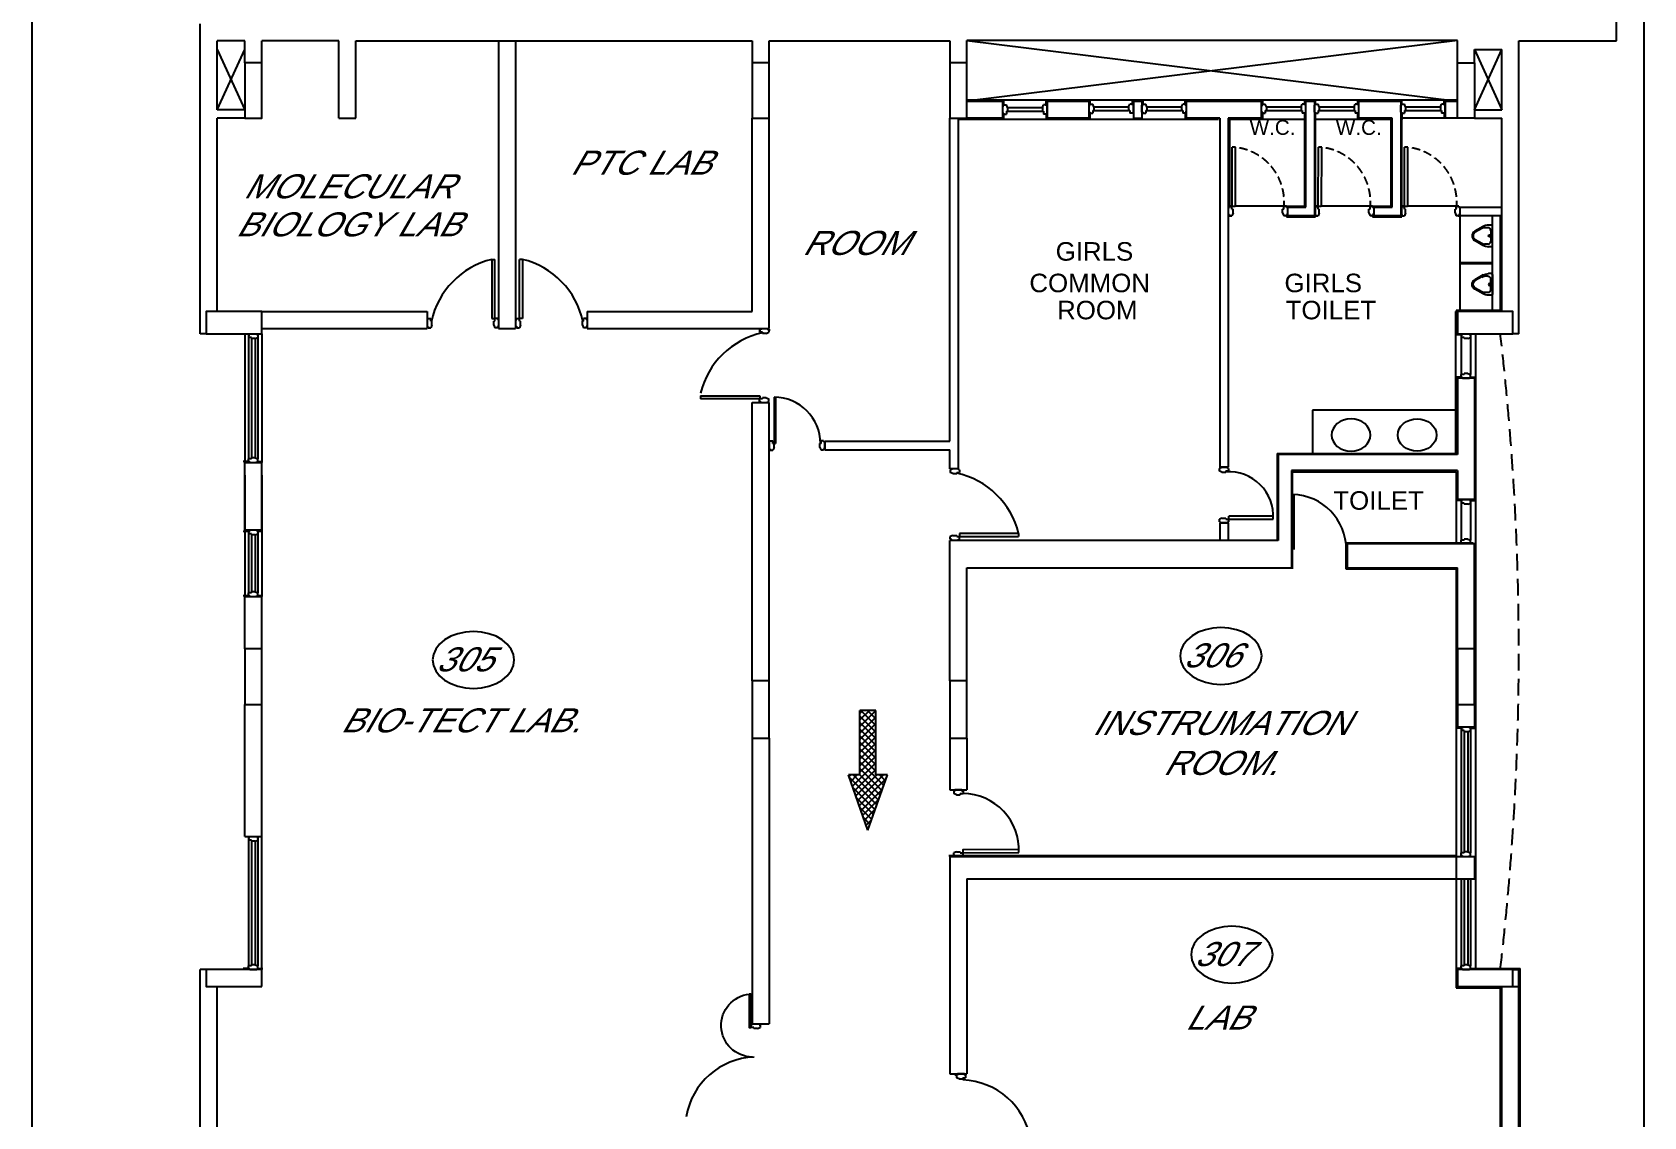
# Model space of a CAD drawing. Extents: x 681461 to 804584, y -183990 to -115925.
# Drawn here: x 757533 to 779300, y -161462 to -146815 of the extents above; entities that cross this region are included whole.
import ezdxf
from ezdxf.enums import TextEntityAlignment as Align

# ---------------------------------------------------------------- set-up
doc = ezdxf.new("R2010")
doc.units = 0
doc.header["$LTSCALE"] = 900
doc.linetypes.add('HIDDEN', pattern=[0.375, 0.25, -0.125])
doc.linetypes.add('HIDDEN2', pattern=[0.1875, 0.125, -0.0625])
for name, color, linetype in [('1', 7, 'CONTINUOUS'), ('CL', 8, 'CONTINUOUS'), ('COL', 6, 'CONTINUOUS'), ('D_R_FREAM', 16, 'CONTINUOUS'), ('DOOR', 163, 'CONTINUOUS'), ('ELE', 50, 'CONTINUOUS'), ('FUR', 2, 'CONTINUOUS'), ('PLASTER_LINE', 8, 'CONTINUOUS'), ('TEXT', 2, 'CONTINUOUS'), ('WALL', 1, 'CONTINUOUS'), ('WIN', 4, 'CONTINUOUS')]:
    doc.layers.add(name, color=color, linetype=linetype)
doc.styles.add('ROMANS', font='arial.ttf')

# ---------------------------------------------------------------- blocks, each defined once
blk = doc.blocks.new('REDFRAME')
at = {"layer": '1', "linetype": 'BYBLOCK'}
for p, q in [((-95, 0), (-95, -15)), ((-95, 0), (0, 0)), ((0, 0), (0, -15)), ((-110, -15), (-110, -50)), ((-110, -15), (-95, -15)), ((-110, -15), (-110, -50)), ((-72, -50), (-110, -50)), ((-72, -50), (-72, -65)), ((-22, -65), (-72, -65)), ((-22, -65), (15, -50)), ((0, -15), (15, -15)), ((15, -15), (15, -50))]:
    blk.add_line(p, q, dxfattribs=at)
blk = doc.blocks.new('A$C271A56B4')
at = {"layer": '1'}
for p, q in [((166, 304), (41, 233)), ((146, 274), (49, 219)), ((240, 284), (186, 284)), ((292, 325), (246, 325)), ((280, 244), (280, 81)), ((305, 12), (305, 313)), ((166, 21), (41, 92)), ((146, 51), (49, 106)), ((240, 41), (186, 41)), ((292, 0), (246, 0)), ((305, 163), (248, 163))]:
    blk.add_line(p, q, dxfattribs=at)
blk.add_circle((264, 163), 16.2, dxfattribs=at)
for centre, radius, start, end in [((186, 203), 81.2, 90, 119.5519), ((246, 163), 162, 90, 119.5519), ((240, 244), 40.6, 0, 90), ((292, 313), 12.2, 360, 90), ((81, 163), 81.2, 119.5519, 240.4481), ((81, 163), 65, 119.5519, 240.4481), ((186, 122), 81.2, 240.4481, 270), ((246, 163), 162, 240.4481, 270), ((240, 81), 40.6, 270, 0), ((292, 12), 12.2, 270, 360)]:
    blk.add_arc(centre, radius, start, end, dxfattribs=at)
blk = doc.blocks.new('*X98')
at = {"layer": 'DOOR', "color": 3, "linetype": 'CONTINUOUS'}
for p, q in [((768713, -156015), (768753, -155974)), ((768713, -156103), (768841, -155974)), ((768713, -156191), (768929, -155975)), ((768929, -156267), (768713, -156051)), ((768713, -156280), (768929, -156064)), ((768929, -156179), (768725, -155974)), ((768929, -156090), (768813, -155974)), ((768929, -156002), (768901, -155974)), ((768929, -156355), (768713, -156139)), ((768713, -156368), (768929, -156152)), ((768929, -156444), (768713, -156228)), ((768713, -156457), (768929, -156241)), ((768929, -156532), (768713, -156316)), ((768713, -156545), (768929, -156329)), ((768929, -156620), (768713, -156404)), ((768713, -156633), (768929, -156417)), ((768929, -156709), (768713, -156493)), ((768612, -156999), (768929, -156682)), ((768713, -156722), (768929, -156506)), ((768929, -156797), (768713, -156581)), ((768713, -156810), (768929, -156594)), ((769033, -156990), (768713, -156670)), ((768566, -156869), (768589, -156845)), ((768940, -157251), (768570, -156881)), ((768589, -156934), (768677, -156845)), ((768964, -157186), (768623, -156845)), ((768635, -157065), (768929, -156771)), ((768658, -157130), (768942, -156845)), ((768681, -157195), (769031, -156845)), ((768704, -157261), (769064, -156900)), ((768987, -157120), (768712, -156845)), ((769010, -157055), (768713, -156758)), ((769056, -156924), (768977, -156845)), ((769079, -156859), (769065, -156845)), ((768917, -157316), (768618, -157017)), ((768894, -157382), (768666, -157154)), ((768727, -157326), (769016, -157037)), ((768871, -157447), (768715, -157290)), ((768750, -157391), (768968, -157174)), ((768773, -157457), (768920, -157310)), ((768848, -157512), (768763, -157427)), ((768796, -157522), (768871, -157447)), ((768825, -157578), (768811, -157564)), ((768819, -157587), (768823, -157584))]:
    blk.add_line(p, q, dxfattribs=at)

msp = doc.modelspace()

# ---------------------------------------------------------------- linework, layer by layer
at = {"layer": 'CL'}
for p, q in [((776617.137, -147977.724), (776017.137, -147977.724)), ((776032.137, -147910.224), (776032.137, -147992.724))]:
    msp.add_line(p, q, dxfattribs=at)
at = {"layer": 'COL', "color": 6}
msp.add_lwpolyline([(776782.137, -147227.724), (777012.137, -147227.724), (777012.137, -147977.724), (776782.137, -147977.724)], close=True, dxfattribs=at)
at = {"layer": 'D_R_FREAM', "color": 16, "linetype": 'BYBLOCK'}
for p, q in [((776834.637, -150902.725), (776834.637, -150937.725)), ((776834.637, -150902.725), (776834.637, -150937.725)), ((776834.637, -150902.725), (776834.637, -150937.725)), ((776834.637, -150902.725), (776834.637, -150937.725)), ((776834.637, -150902.725), (776849.637, -150902.725)), ((776834.637, -150902.725), (776849.637, -150902.725)), ((776872.637, -150937.725), (776834.637, -150937.725)), ((776872.637, -150937.725), (776834.637, -150937.725)), ((776849.637, -150887.725), (776944.637, -150887.725)), ((776849.637, -150887.725), (776944.637, -150887.725)), ((776849.637, -150887.725), (776849.637, -150902.725)), ((776849.637, -150887.725), (776849.637, -150902.725)), ((776872.637, -150937.725), (776872.637, -150952.725)), ((776872.637, -150937.725), (776872.637, -150952.725)), ((776922.637, -150952.725), (776872.637, -150952.725)), ((776922.637, -150952.725), (776872.637, -150952.725)), ((776922.637, -150952.725), (776959.637, -150937.725)), ((776922.637, -150952.725), (776959.637, -150937.725)), ((776944.637, -150887.725), (776944.637, -150902.725)), ((776944.637, -150887.725), (776944.637, -150902.725)), ((776944.637, -150902.725), (776959.637, -150902.725)), ((776944.637, -150902.725), (776959.637, -150902.725)), ((776959.637, -150902.725), (776959.637, -150937.725)), ((776959.637, -150902.725), (776959.637, -150937.725)), ((776872.637, -151437.725), (776834.637, -151437.725)), ((776834.637, -151472.725), (776834.637, -151437.725)), ((776834.637, -151472.725), (776834.637, -151437.725)), ((776834.637, -151472.725), (776849.637, -151472.725)), ((776849.637, -151487.725), (776849.637, -151472.725)), ((776849.637, -151487.725), (776944.637, -151487.725)), ((776922.637, -151422.725), (776872.637, -151422.725)), ((776872.637, -151437.725), (776872.637, -151422.725)), ((776922.637, -151422.725), (776959.637, -151437.725)), ((776944.637, -151472.725), (776959.637, -151472.725)), ((776944.637, -151487.725), (776944.637, -151472.725)), ((776959.637, -151472.725), (776959.637, -151437.725)), ((776834.637, -153140.724), (776834.637, -153175.724)), ((776834.637, -153140.724), (776834.637, -153175.724)), ((776834.637, -153140.724), (776849.637, -153140.724)), ((776872.637, -153175.724), (776834.637, -153175.724)), ((776849.637, -153125.724), (776849.637, -153140.724)), ((776849.637, -153125.724), (776944.637, -153125.724)), ((776872.637, -153175.724), (776872.637, -153190.724)), ((776922.637, -153190.724), (776872.637, -153190.724)), ((776922.637, -153190.724), (776959.637, -153175.724)), ((776944.637, -153125.724), (776944.637, -153140.724)), ((776944.637, -153140.724), (776959.637, -153140.724)), ((776959.637, -153140.724), (776959.637, -153175.724)), ((776922.637, -153660.724), (776872.637, -153660.724)), ((776872.637, -153675.724), (776872.637, -153660.724)), ((776922.637, -153660.724), (776959.637, -153675.724)), ((776834.637, -153710.724), (776834.637, -153675.724)), ((776834.637, -153710.724), (776834.637, -153675.724)), ((776872.637, -153675.724), (776834.637, -153675.724)), ((776834.637, -153710.724), (776849.637, -153710.724)), ((776849.637, -153725.724), (776849.637, -153710.724)), ((776944.637, -153710.724), (776959.637, -153710.724)), ((776944.637, -153725.724), (776944.637, -153710.724)), ((776959.637, -153710.724), (776959.637, -153675.724))]:
    msp.add_line(p, q, dxfattribs=at)
at = {"layer": 'DOOR', "color": 7}
for p, q in [((759802.138, -150887.725), (759802.138, -146702.724)), ((760032.138, -147862.724), (760032.138, -146932.724)), ((760402.137, -146932.724), (760032.138, -146932.724)), ((760402.137, -147227.724), (760402.137, -146932.724)), ((760632.137, -147227.724), (760632.137, -146932.724)), ((761672.138, -146932.724), (760632.137, -146932.724)), ((761672.138, -147977.724), (761672.138, -146932.724)), ((761902.138, -146932.724), (767257.137, -146932.724)), ((761902.138, -147977.724), (761902.138, -146932.724)), ((763832.137, -146932.724), (763832.137, -150817.725)), ((764062.137, -146932.724), (764062.137, -150817.725)), ((767257.137, -146932.724), (767257.137, -147227.724)), ((767487.137, -147227.724), (767487.137, -146932.724)), ((767487.137, -146932.724), (769927.137, -146932.724)), ((769927.137, -146932.724), (769927.137, -147227.724)), ((776782.137, -146927.724), (770157.137, -146927.724)), ((770157.137, -147227.724), (770157.137, -146927.724)), ((776782.137, -147227.724), (776782.137, -146927.724)), ((777012.137, -147047.725), (777381.755, -147047.725)), ((777012.137, -147227.724), (777012.137, -147047.725)), ((777381.755, -147862.724), (777381.755, -147047.725)), ((777611.755, -150887.725), (777611.755, -146932.724)), ((770642.137, -147747.724), (770157.137, -147747.724)), ((770157.137, -147747.724), (770642.137, -147747.724)), ((770642.137, -147977.724), (770642.137, -147747.724)), ((771242.137, -147747.724), (771242.137, -147977.724)), ((771242.137, -147747.724), (771807.137, -147747.724)), ((771807.137, -147977.724), (771807.137, -147747.724)), ((772407.137, -147747.724), (772522.137, -147747.724)), ((772407.137, -147747.724), (772407.137, -147977.724)), ((772522.137, -147747.724), (772522.137, -147977.724)), ((773122.137, -147977.724), (773122.137, -147747.724)), ((773122.137, -147747.724), (774137.137, -147747.724)), ((774137.137, -147977.724), (774137.137, -147747.724)), ((774737.137, -149177.54), (774737.137, -147747.724)), ((774852.137, -147747.724), (774852.137, -149292.54)), ((775452.137, -147977.724), (775452.137, -147747.724)), ((775452.137, -147747.724), (776017.137, -147747.724)), ((776017.137, -147747.724), (776017.137, -149292.54)), ((776617.137, -147747.724), (776617.137, -147977.724)), ((760402.137, -147862.724), (760032.138, -147862.724)), ((760032.138, -150587.725), (760032.138, -147977.724)), ((760402.137, -147977.724), (760032.138, -147977.724)), ((761672.138, -147977.724), (761902.138, -147977.724)), ((767257.137, -150587.725), (767257.137, -147977.724)), ((767487.137, -150817.725), (767487.137, -147977.724)), ((769927.137, -152338.724), (769927.137, -147977.724)), ((770042.137, -152711.725), (770042.137, -147977.724)), ((770642.137, -147977.724), (770157.137, -147977.724)), ((771807.137, -147977.724), (771242.137, -147977.724)), ((772407.137, -147977.724), (772522.137, -147977.724)), ((773572.137, -147977.724), (773122.137, -147977.724)), ((773572.137, -147977.724), (773572.137, -152690.725)), ((773687.137, -147977.724), (773687.137, -152453.724)), ((774137.137, -147977.724), (773687.137, -147977.724)), ((775902.137, -147977.724), (775452.137, -147977.724)), ((775902.137, -149177.54), (775902.137, -147977.724)), ((776782.137, -147977.724), (776617.137, -147977.724)), ((777012.137, -147862.724), (777381.755, -147862.724)), ((777012.137, -147977.724), (777381.755, -147977.724)), ((777012.137, -147977.724), (777381.755, -147977.724)), ((777381.755, -150587.725), (777381.755, -147977.724)), ((774487.137, -149177.54), (774737.137, -149177.54)), ((774487.137, -149292.54), (774852.137, -149292.54)), ((775652.137, -149177.54), (775902.137, -149177.54)), ((775652.137, -149177.54), (775652.137, -149292.725)), ((775652.137, -149292.54), (776017.137, -149292.54)), ((776817.137, -149177.54), (777381.755, -149177.54)), ((776817.137, -149292.54), (777381.755, -149292.54)), ((760632.137, -150587.725), (762866.138, -150587.725)), ((762866.138, -150587.725), (762866.138, -150817.725)), ((763831.363, -150623.325), (763832.137, -150623.325)), ((764062.911, -150623.325), (764062.137, -150623.325)), ((765028.137, -150587.725), (765028.137, -150817.725)), ((765028.137, -150587.725), (767257.137, -150587.725)), ((760632.137, -150817.725), (762866.138, -150817.725)), ((763832.137, -150817.725), (764062.137, -150817.725)), ((765028.137, -150817.725), (767487.137, -150817.725)), ((759882.137, -150887.725), (759802.138, -150887.725)), ((777611.755, -150887.725), (777532.137, -150887.725)), ((777012.137, -151487.725), (776782.137, -151487.725)), ((776782.137, -151487.725), (776782.137, -151610.724)), ((777012.137, -151487.725), (777012.137, -153125.724)), ((776782.137, -151559.748), (776782.137, -152517.725)), ((776782.137, -151610.724), (776782.137, -151625.724)), ((767257.137, -155572.724), (767257.137, -151817.725)), ((767257.137, -151817.725), (767487.137, -151817.725)), ((767487.137, -155572.724), (767487.137, -151817.725)), ((768237.137, -152338.724), (769927.137, -152338.724)), ((768237.137, -152453.724), (768237.137, -152338.724)), ((767487.911, -152374.325), (767487.137, -152374.325)), ((768237.137, -152453.724), (769927.137, -152453.724)), ((769927.137, -152711.725), (769927.137, -152453.724)), ((773687.137, -152453.724), (773687.137, -152690.725)), ((774362.137, -152517.725), (774362.137, -153677.725)), ((776782.137, -152517.725), (774362.137, -152517.725)), ((760402.138, -153537.414), (760402.138, -152627.725)), ((760402.138, -152627.725), (760632.137, -152627.725)), ((760402.138, -152627.725), (760632.137, -152627.725)), ((760632.137, -153537.414), (760632.137, -152627.725)), ((773572.137, -152690.725), (773687.137, -152690.725)), ((776782.137, -152735.724), (774542.137, -152735.724)), ((774542.137, -152735.724), (774542.137, -154047.724)), ((776782.137, -152735.724), (776782.137, -153125.724)), ((777012.137, -153125.724), (776782.137, -153125.724)), ((773572.137, -153440.725), (773690.613, -153440.725)), ((773572.137, -153440.725), (773572.137, -153677.725)), ((773690.613, -153677.725), (773690.613, -153440.725)), ((760402.138, -153537.414), (760632.137, -153537.414)), ((769927.137, -155572.724), (769927.137, -153677.725)), ((772432.137, -153677.725), (769927.137, -153677.725)), ((774362.137, -153677.725), (772432.137, -153677.725)), ((777012.137, -153725.724), (775292.137, -153725.724)), ((775292.137, -153725.724), (775292.137, -154047.724)), ((777012.137, -155144.725), (777012.137, -153725.724)), ((770157.137, -155572.724), (770157.137, -154047.724)), ((770157.137, -154047.724), (774542.137, -154047.724)), ((775292.137, -154047.724), (776782.137, -154047.724)), ((776782.137, -155144.725), (776782.137, -154047.724)), ((760402.137, -155144.725), (760402.137, -154437.789)), ((760402.137, -154437.789), (760632.137, -154437.789)), ((760632.137, -155144.725), (760632.137, -154437.789)), ((760402.137, -157674.975), (760402.137, -155894.725)), ((760632.137, -157147.724), (760632.137, -155894.725)), ((776782.137, -155894.725), (776782.137, -156197.724)), ((777012.137, -155894.725), (777012.137, -156197.724)), ((776782.137, -156197.724), (777012.137, -156197.724)), ((767257.137, -156347.724), (767257.137, -160205.289)), ((767487.137, -156347.724), (767487.137, -160205.289)), ((769927.137, -156347.724), (769927.137, -157047.724)), ((770157.137, -156347.724), (770157.137, -157047.724)), ((760632.137, -157674.975), (760632.137, -157042.667)), ((769927.137, -157047.724), (770157.137, -157047.724)), ((760402.137, -157674.975), (760632.137, -157674.975)), ((769927.137, -157947.724), (777012.137, -157947.724)), ((769927.137, -157947.724), (769927.137, -160884.725)), ((770157.137, -158247.724), (772147.137, -158247.724)), ((770157.137, -158247.724), (770157.137, -160884.725)), ((772147.137, -158247.724), (777012.137, -158247.724)), ((759802.138, -162257.724), (759802.138, -159474.725)), ((777611.755, -162289.725), (777611.755, -159474.725)), ((760032.138, -162027.724), (760032.138, -159704.725)), ((777381.755, -161989.725), (777381.755, -159704.725)), ((767257.137, -160205.289), (767487.137, -160205.289)), ((769927.137, -160884.725), (770157.137, -160884.725))]:
    msp.add_line(p, q, dxfattribs=at)
at = {"layer": 'DOOR'}
for p, q in [((773738.311, -149169.124), (773739.396, -148369.124)), ((773779.979, -148369.124), (773739.396, -148369.124)), ((773779.979, -148369.124), (773778.894, -149169.124)), ((774903.311, -149169.124), (774904.396, -148369.124)), ((774944.979, -148369.124), (774904.396, -148369.124)), ((774944.979, -148369.124), (774943.894, -149169.124)), ((776068.311, -149169.124), (776069.396, -148369.124)), ((776109.979, -148369.124), (776069.396, -148369.124)), ((776109.979, -148369.124), (776108.894, -149169.124)), ((773778.894, -149169.124), (773738.311, -149169.124)), ((774943.894, -149169.124), (774903.311, -149169.124)), ((776108.894, -149169.124), (776068.311, -149169.124)), ((763740.381, -150682.85), (763780.963, -150682.85)), ((764153.894, -150682.85), (764113.311, -150682.85)), ((766558.537, -151724.883), (766558.537, -151765.466)), ((767358.537, -151725.968), (767358.537, -151766.551)), ((770055.737, -153585.968), (770055.737, -153626.551))]:
    msp.add_line(p, q, dxfattribs=at)
at = {"layer": 'DOOR', "color": 222, "linetype": 'BYBLOCK'}
for p, q in [((774827.137, -151917.725), (774827.137, -152502.909)), ((767552.137, -152371.724), (767570.137, -152371.749)), ((770042.137, -152711.725), (769927.137, -152711.725))]:
    msp.add_line(p, q, dxfattribs=at)
at = {"layer": 'DOOR', "color": 1}
for p, q in [((774557.876, -153802.534), (774557.876, -153058.542)), ((774578.14, -153802.507), (774578.14, -153059.363))]:
    msp.add_line(p, q, dxfattribs=at)
at = {"layer": 'DOOR', "color": 3, "linetype": 'BYBLOCK'}
for p, q in [((768712.648, -156845.498), (768712.648, -155974.498)), ((768928.648, -155974.498), (768712.648, -155974.498)), ((768928.648, -156845.498), (768928.648, -155974.498)), ((768820.648, -157590.498), (768557.648, -156845.498)), ((768712.648, -156845.498), (768557.648, -156845.498)), ((768820.648, -157590.498), (769083.648, -156845.498)), ((769083.648, -156845.498), (768928.648, -156845.498))]:
    msp.add_line(p, q, dxfattribs=at)
at = {"layer": 'DOOR', "color": 4, "linetype": 'BYBLOCK'}
msp.add_line((777012.137, -157947.724), (777012.137, -158247.724), dxfattribs=at)
at = {"layer": 'DOOR', "color": 222, "linetype": 'BYBLOCK'}
msp.add_lwpolyline([(757532.648, -120785.896), (779299.648, -120785.896), (779299.648, -183989.95), (757532.648, -183989.95)], close=True, dxfattribs=at)
at = {"layer": 'DOOR', "color": 4, "linetype": 'BYBLOCK'}
for points in [[(775345.472, -152037.001), (775294.261, -152041.189), (775245.018, -152053.595), (775199.636, -152073.741), (775159.858, -152100.854), (775127.213, -152133.89), (775102.955, -152171.58), (775088.017, -152212.477), (775082.973, -152255.008), (775088.017, -152297.54), (775102.955, -152338.436), (775127.213, -152376.127), (775159.858, -152409.163), (775199.636, -152436.275), (775245.018, -152456.422), (775294.261, -152468.827), (775345.472, -152473.016), (775396.683, -152468.827), (775445.926, -152456.422), (775491.309, -152436.275), (775531.087, -152409.163), (775563.732, -152376.127), (775587.989, -152338.436), (775602.927, -152297.54), (775607.971, -152255.008), (775602.927, -152212.477), (775587.989, -152171.58), (775563.732, -152133.89), (775531.087, -152100.854), (775491.309, -152073.741), (775445.926, -152053.595), (775396.683, -152041.189)], [(776238.802, -152037.001), (776290.013, -152041.189), (776339.256, -152053.595), (776384.639, -152073.741), (776424.417, -152100.854), (776457.062, -152133.89), (776481.32, -152171.58), (776496.257, -152212.477), (776501.301, -152255.008), (776496.257, -152297.54), (776481.32, -152338.436), (776457.062, -152376.127), (776424.417, -152409.163), (776384.639, -152436.275), (776339.256, -152456.422), (776290.013, -152468.827), (776238.802, -152473.016), (776187.592, -152468.827), (776138.349, -152456.422), (776092.966, -152436.275), (776053.188, -152409.163), (776020.543, -152376.127), (775996.285, -152338.436), (775981.348, -152297.54), (775976.304, -152255.008), (775981.348, -152212.477), (775996.285, -152171.58), (776020.543, -152133.89), (776053.188, -152100.854), (776092.966, -152073.741), (776138.349, -152053.595), (776187.592, -152041.189)], [(762940.172, -155293.066), (762950.76, -155367.981), (762982.115, -155440.016), (763033.033, -155506.405), (763101.557, -155564.595), (763185.053, -155612.35), (763280.314, -155647.836), (763383.678, -155669.688), (763491.172, -155677.066), (763598.667, -155669.688), (763702.031, -155647.836), (763797.292, -155612.35), (763880.788, -155564.595), (763949.312, -155506.405), (764000.23, -155440.016), (764031.585, -155367.981), (764042.172, -155293.066), (764031.585, -155218.151), (764000.23, -155146.116), (763949.312, -155079.727), (763880.788, -155021.537), (763797.292, -154973.782), (763702.031, -154938.296), (763598.667, -154916.444), (763491.172, -154909.066), (763383.678, -154916.444), (763280.314, -154938.296), (763185.053, -154973.782), (763101.557, -155021.537), (763033.033, -155079.727), (762982.115, -155146.116), (762950.76, -155218.151)], [(773037.648, -155238.95), (773048.235, -155313.865), (773079.59, -155385.901), (773130.508, -155452.289), (773199.032, -155510.479), (773282.529, -155558.235), (773377.789, -155593.72), (773481.153, -155615.572), (773588.648, -155622.95), (773696.143, -155615.572), (773799.506, -155593.72), (773894.767, -155558.235), (773978.264, -155510.479), (774046.788, -155452.289), (774097.706, -155385.901), (774129.061, -155313.865), (774139.648, -155238.95), (774129.061, -155164.036), (774097.706, -155092), (774046.788, -155025.611), (773978.264, -154967.421), (773894.767, -154919.666), (773799.506, -154884.181), (773696.143, -154862.329), (773588.648, -154854.95), (773481.153, -154862.329), (773377.789, -154884.181), (773282.529, -154919.666), (773199.032, -154967.421), (773130.508, -155025.611), (773079.59, -155092), (773048.235, -155164.036)], [(773185.648, -159272.95), (773196.235, -159347.865), (773227.59, -159419.901), (773278.508, -159486.289), (773347.032, -159544.479), (773430.529, -159592.235), (773525.789, -159627.72), (773629.153, -159649.572), (773736.648, -159656.95), (773844.143, -159649.572), (773947.506, -159627.72), (774042.767, -159592.235), (774126.264, -159544.479), (774194.788, -159486.289), (774245.706, -159419.901), (774277.061, -159347.865), (774287.648, -159272.95), (774277.061, -159198.036), (774245.706, -159126), (774194.788, -159059.611), (774126.264, -159001.421), (774042.767, -158953.666), (773947.506, -158918.181), (773844.143, -158896.329), (773736.648, -158888.95), (773629.153, -158896.329), (773525.789, -158918.181), (773430.529, -158953.666), (773347.032, -159001.421), (773278.508, -159059.611), (773227.59, -159126), (773196.235, -159198.036)]]:
    msp.add_lwpolyline(points, close=True, dxfattribs=at)
at = {"layer": 'DOOR', "linetype": 'HIDDEN2'}
for centre in [(773701.7, -149106.994), (774866.7, -149106.994), (776031.7, -149106.994)]:
    msp.add_arc(centre, 742.021, 352.3617586, 83.9360175, dxfattribs=at)
at = {"layer": 'DOOR', "color": 1}
msp.add_arc((774537.876, -153802.534), 744.261, 359.9999938, 88.4601209, dxfattribs=at)
at = {"layer": 'ELE'}
for p, q in [((776782.137, -146927.724), (770157.137, -147747.724)), ((770157.526, -146927.724), (776782.137, -147747.724))]:
    msp.add_line(p, q, dxfattribs=at)
at = {"layer": 'PLASTER_LINE', "color": 8, "linetype": 'BYBLOCK'}
for p, q in [((776757.137, -150587.725), (776757.137, -151610.724)), ((776757.137, -151584.748), (776757.137, -152502.909)), ((776834.637, -153140.724), (776767.137, -153140.724)), ((776959.637, -153140.724), (777032.137, -153140.724))]:
    msp.add_line(p, q, dxfattribs=at)
at = {"layer": 'PLASTER_LINE', "color": 8}
for p, q in [((776834.637, -151472.725), (776757.137, -151472.725)), ((776944.637, -151472.725), (777037.137, -151472.725))]:
    msp.add_line(p, q, dxfattribs=at)
at = {"layer": 'WALL', "color": 8, "linetype": 'BYBLOCK'}
for p, q in [((778932.127, -146932.724), (778933.476, -122096.474)), ((777611.755, -146932.724), (778932.127, -146932.724)), ((770657.137, -147796.442), (770657.137, -147732.724)), ((771822.137, -147785.224), (771822.137, -147732.724)), ((772537.137, -147785.224), (772537.137, -147732.724)), ((772537.137, -147785.224), (772537.137, -147747.724)), ((773107.137, -147785.224), (773107.137, -147732.724)), ((774152.137, -147785.224), (774152.137, -147732.724)), ((774722.137, -147785.224), (774722.137, -147732.724)), ((774867.137, -147785.224), (774867.137, -147732.724)), ((775437.137, -147785.224), (775437.137, -147732.724)), ((776032.137, -147785.224), (776032.137, -147732.724)), ((776602.137, -147785.224), (776602.137, -147732.724)), ((770657.137, -147992.724), (770657.137, -147921.442)), ((771227.137, -147921.442), (771227.137, -147992.724)), ((771822.137, -147992.724), (771822.137, -147910.224)), ((773107.137, -147910.224), (773107.137, -147992.724)), ((774152.137, -147992.724), (774152.137, -147895.224)), ((775437.137, -147992.724), (775437.137, -147895.224)), ((776602.137, -147910.224), (776602.137, -147977.724)), ((774472.137, -149162.724), (773778.902, -149162.724)), ((774472.137, -149162.724), (774472.137, -149167.724)), ((774472.137, -149162.724), (774722.137, -149162.724)), ((774472.137, -149292.724), (774472.137, -149307.724)), ((774472.137, -149307.724), (774867.137, -149307.724)), ((775637.137, -149162.724), (774943.902, -149162.724)), ((775637.137, -149162.724), (775637.137, -149167.724)), ((775637.137, -149162.724), (775887.137, -149162.724)), ((775637.137, -149292.724), (775637.137, -149307.724)), ((775637.137, -149307.724), (776032.137, -149307.724)), ((776802.137, -149162.724), (776108.902, -149162.724)), ((776802.137, -149162.724), (776802.137, -149167.724)), ((776802.137, -149292.724), (776802.137, -149307.724)), ((763739.296, -149882.85), (763779.878, -149882.85)), ((763739.296, -149882.85), (763740.381, -150682.85)), ((763780.963, -150682.85), (763779.878, -149882.85)), ((764113.311, -150682.85), (764114.396, -149882.85)), ((764154.979, -149882.85), (764114.396, -149882.85)), ((764154.979, -149882.85), (764153.894, -150682.85)), ((776767.137, -150572.725), (776767.137, -150902.725)), ((760402.138, -150887.725), (760402.138, -152627.725)), ((760454.638, -150937.725), (760454.638, -152577.725)), ((760492.638, -150952.725), (760492.638, -152562.725)), ((760542.638, -150952.725), (760542.638, -152562.725)), ((760579.638, -150937.725), (760579.638, -152577.725)), ((760632.137, -150887.725), (760632.137, -152627.725)), ((776834.637, -150902.725), (776757.137, -150902.725)), ((776834.637, -150902.725), (776767.137, -150902.725)), ((766558.537, -151724.883), (767358.537, -151725.968)), ((767358.537, -151766.551), (766558.537, -151765.466)), ((767552.988, -151744.249), (767552.137, -152371.724)), ((767570.988, -151744.532), (767570.137, -152371.724)), ((774347.137, -152502.909), (776757.137, -152502.909)), ((774347.137, -152502.909), (774347.137, -153662.725)), ((760454.638, -152612.725), (760382.137, -152612.725)), ((760402.137, -152797.789), (760402.137, -154437.789)), ((760579.638, -152612.725), (760647.137, -152612.725)), ((760632.137, -152797.789), (760632.137, -154437.789)), ((774557.137, -152750.724), (776767.137, -152750.724)), ((774557.137, -154062.724), (774557.137, -152750.724)), ((776767.137, -152750.724), (776767.137, -153725.724)), ((774294.012, -153349.328), (773693.875, -153350.142)), ((773693.875, -153390.725), (773693.875, -153350.142)), ((773693.875, -153390.725), (774292.693, -153389.912)), ((760382.137, -153552.414), (760454.638, -153552.414)), ((760454.638, -153587.414), (760454.638, -154387.789)), ((760492.638, -153602.414), (760492.638, -154372.789)), ((760542.638, -153602.414), (760542.638, -154372.789)), ((760579.638, -153552.414), (760647.137, -153552.414)), ((760579.638, -153587.414), (760579.638, -154387.789)), ((770855.737, -153584.883), (770055.737, -153585.968)), ((770055.737, -153626.551), (770855.737, -153625.466)), ((770855.737, -153584.883), (770855.737, -153625.466)), ((775277.137, -153710.909), (776997.137, -153710.909)), ((775277.137, -153710.909), (775277.137, -154062.724)), ((775277.137, -154062.724), (776767.137, -154062.724)), ((776767.137, -154062.724), (776767.137, -159719.725)), ((760382.137, -154422.789), (760454.638, -154422.789)), ((760579.638, -154422.789), (760647.137, -154422.789)), ((776834.637, -156212.724), (776767.137, -156212.724)), ((776834.637, -156247.724), (776834.637, -157897.724)), ((776872.637, -156262.724), (776872.637, -157882.724)), ((776922.637, -156262.724), (776922.637, -157882.724)), ((776959.637, -156212.724), (777032.137, -156212.724)), ((776959.637, -156247.724), (776959.637, -157897.724)), ((760454.638, -157724.975), (760454.638, -159425.372)), ((760492.638, -157739.975), (760492.638, -159410.372)), ((760542.638, -157739.975), (760542.638, -159410.372)), ((760579.638, -157675.622), (760579.638, -159425.372)), ((769912.137, -157932.724), (776767.137, -157932.724)), ((776834.637, -158247.724), (776834.637, -159424.725)), ((776872.637, -158247.724), (776872.637, -159409.725)), ((776922.637, -158247.724), (776922.637, -159409.725)), ((776959.637, -158247.724), (776959.637, -159424.725)), ((760454.638, -159460.372), (760382.137, -159460.372)), ((760579.638, -159460.372), (760647.137, -159460.372)), ((776834.637, -159459.725), (776767.137, -159459.725)), ((776959.637, -159459.725), (777631.755, -159459.725)), ((777631.755, -162309.725), (777631.755, -159459.725)), ((777532.137, -159704.725), (777611.755, -159704.725)), ((770014.637, -160899.725), (769994.637, -160899.725))]:
    msp.add_line(p, q, dxfattribs=at)
at = {"layer": 'WALL', "color": 9}
for p, q in [((760032.138, -147047.725), (760402.137, -147862.724)), ((760032.138, -147862.724), (760402.137, -147047.725)), ((777012.137, -147047.725), (777381.755, -147862.724)), ((777012.137, -147862.724), (777381.755, -147047.725))]:
    msp.add_line(p, q, dxfattribs=at)
at = {"layer": 'WALL', "color": 8}
for p, q in [((776782.137, -147730.574), (770157.137, -147730.574)), ((771227.137, -147796.442), (771227.137, -147732.724)), ((772392.137, -147785.224), (772392.137, -147732.724)), ((774152.137, -147785.224), (774152.137, -147747.724)), ((774867.137, -147785.224), (774867.137, -147747.724)), ((771227.137, -147992.724), (770047.681, -147992.724)), ((772537.137, -147992.724), (771227.137, -147992.724)), ((773557.137, -147992.724), (772537.137, -147992.724)), ((773702.137, -147992.724), (773702.137, -149167.724)), ((774722.137, -147992.724), (773702.137, -147992.724)), ((774722.137, -149162.724), (774722.137, -147910.225)), ((774867.137, -149307.724), (774867.137, -147910.225)), ((775887.137, -147992.724), (774867.137, -147992.724)), ((775887.137, -149162.724), (775887.137, -147992.724)), ((776032.137, -149307.724), (776032.137, -147910.225)), ((776817.137, -149283.879), (776817.137, -150572.725)), ((777256.943, -150562.725), (777256.943, -149292.54)), ((777366.755, -150572.725), (777366.755, -149292.54)), ((776817.137, -149926.675), (777256.943, -149926.675)), ((777256.943, -149943.775), (776817.137, -149943.775)), ((777366.755, -150572.725), (776767.137, -150572.725)), ((767482.137, -150832.725), (767502.137, -150832.725)), ((777032.137, -153855.724), (777032.137, -150902.725)), ((769932.137, -152726.725), (769927.137, -152726.725)), ((777032.137, -159459.725), (777032.137, -153855.724)), ((760632.137, -159474.725), (760632.137, -156807.666)), ((770089.637, -157932.724), (770109.637, -157932.724)), ((776767.137, -159719.725), (777366.755, -159719.725)), ((777366.755, -161974.725), (777366.755, -159719.725))]:
    msp.add_line(p, q, dxfattribs=at)
at = {"layer": 'WALL', "color": 1, "linetype": 'BYBLOCK'}
for p, q in [((770657.137, -147811.442), (770657.137, -147796.442)), ((770657.137, -147796.442), (770692.137, -147796.442)), ((770707.137, -147833.442), (770692.137, -147796.442)), ((771177.137, -147833.442), (771192.137, -147796.442)), ((771227.137, -147796.442), (771192.137, -147796.442)), ((771227.137, -147811.442), (771227.137, -147796.442)), ((771822.137, -147785.224), (771857.137, -147785.224)), ((771822.137, -147800.224), (771822.137, -147785.224)), ((771872.137, -147822.224), (771857.137, -147785.224)), ((772342.137, -147822.224), (772357.137, -147785.224)), ((772392.137, -147785.224), (772357.137, -147785.224)), ((772392.137, -147800.224), (772392.137, -147785.224)), ((772537.137, -147800.224), (772537.137, -147785.224)), ((772537.137, -147785.224), (772572.137, -147785.224)), ((772587.137, -147822.224), (772572.137, -147785.224)), ((773057.137, -147822.224), (773072.137, -147785.224)), ((773107.137, -147785.224), (773072.137, -147785.224)), ((773107.137, -147800.224), (773107.137, -147785.224)), ((774152.137, -147785.224), (774187.137, -147785.224)), ((774152.137, -147800.224), (774152.137, -147785.224)), ((774202.137, -147822.224), (774187.137, -147785.224)), ((774672.137, -147822.224), (774687.137, -147785.224)), ((774722.137, -147785.224), (774687.137, -147785.224)), ((774722.137, -147800.224), (774722.137, -147785.224)), ((774867.137, -147800.224), (774867.137, -147785.224)), ((774867.137, -147785.224), (774902.137, -147785.224)), ((774917.137, -147822.224), (774902.137, -147785.224)), ((775387.137, -147822.224), (775402.137, -147785.224)), ((775437.137, -147785.224), (775402.137, -147785.224)), ((775437.137, -147800.224), (775437.137, -147785.224)), ((776032.137, -147785.224), (776067.137, -147785.224)), ((776032.137, -147800.224), (776032.137, -147785.224)), ((776082.137, -147822.224), (776067.137, -147785.224)), ((776552.137, -147822.224), (776567.137, -147785.224)), ((776602.137, -147785.224), (776567.137, -147785.224)), ((776602.137, -147800.224), (776602.137, -147785.224)), ((770642.137, -147906.442), (770642.137, -147811.442)), ((770642.137, -147811.442), (770657.137, -147811.442)), ((770642.137, -147906.442), (770657.137, -147906.442)), ((770657.137, -147921.442), (770657.137, -147906.442)), ((770657.137, -147921.442), (770692.137, -147921.442)), ((770657.137, -147921.442), (770692.137, -147921.442)), ((770692.137, -147883.442), (770692.137, -147921.442)), ((770692.137, -147883.442), (770707.137, -147883.442)), ((770707.137, -147833.442), (770707.137, -147883.442)), ((771177.137, -147833.442), (771177.137, -147883.442)), ((771192.137, -147883.442), (771177.137, -147883.442)), ((771192.137, -147883.442), (771192.137, -147921.442)), ((771227.137, -147921.442), (771192.137, -147921.442)), ((771227.137, -147921.442), (771192.137, -147921.442)), ((771242.137, -147811.442), (771227.137, -147811.442)), ((771242.137, -147906.442), (771227.137, -147906.442)), ((771227.137, -147921.442), (771227.137, -147906.442)), ((771807.137, -147800.224), (771822.137, -147800.224)), ((771807.137, -147895.224), (771822.137, -147895.224)), ((771822.137, -147910.224), (771822.137, -147895.224)), ((771822.137, -147910.224), (771857.137, -147910.224)), ((771822.137, -147910.224), (771857.137, -147910.224)), ((771857.137, -147872.224), (771872.137, -147872.224)), ((771857.137, -147872.224), (771857.137, -147910.224)), ((771872.137, -147822.224), (771872.137, -147872.224)), ((772342.137, -147822.224), (772342.137, -147872.224)), ((772357.137, -147872.224), (772342.137, -147872.224)), ((772357.137, -147872.224), (772357.137, -147910.224)), ((772392.137, -147910.224), (772357.137, -147910.224)), ((772392.137, -147910.224), (772357.137, -147910.224)), ((772407.137, -147800.224), (772392.137, -147800.224)), ((772392.137, -147910.224), (772392.137, -147895.224)), ((772407.137, -147895.224), (772392.137, -147895.224)), ((772522.137, -147800.224), (772537.137, -147800.224)), ((772522.137, -147895.224), (772537.137, -147895.224)), ((772537.137, -147910.224), (772537.137, -147895.224)), ((772537.137, -147910.224), (772572.137, -147910.224)), ((772537.137, -147910.224), (772572.137, -147910.224)), ((772572.137, -147872.224), (772572.137, -147910.224)), ((772572.137, -147872.224), (772587.137, -147872.224)), ((772587.137, -147822.224), (772587.137, -147872.224)), ((773057.137, -147822.224), (773057.137, -147872.224)), ((773072.137, -147872.224), (773057.137, -147872.224)), ((773072.137, -147872.224), (773072.137, -147910.224)), ((773107.137, -147910.224), (773072.137, -147910.224)), ((773107.137, -147910.224), (773072.137, -147910.224)), ((773122.137, -147800.224), (773107.137, -147800.224)), ((773122.137, -147895.224), (773107.137, -147895.224)), ((773107.137, -147910.224), (773107.137, -147895.224)), ((773122.137, -147895.224), (773122.137, -147800.224)), ((774137.137, -147800.224), (774152.137, -147800.224)), ((774137.137, -147895.224), (774152.137, -147895.224)), ((774152.137, -147910.224), (774152.137, -147895.224)), ((774152.137, -147910.224), (774187.137, -147910.224)), ((774152.137, -147910.224), (774187.137, -147910.224)), ((774187.137, -147872.224), (774202.137, -147872.224)), ((774187.137, -147872.224), (774187.137, -147910.224)), ((774202.137, -147822.224), (774202.137, -147872.224)), ((774672.137, -147822.224), (774672.137, -147872.224)), ((774687.137, -147872.224), (774672.137, -147872.224)), ((774687.137, -147872.224), (774687.137, -147910.224)), ((774722.137, -147910.224), (774687.137, -147910.224)), ((774722.137, -147910.224), (774687.137, -147910.224)), ((774737.137, -147800.224), (774722.137, -147800.224)), ((774722.137, -147910.224), (774722.137, -147895.224)), ((774737.137, -147895.224), (774722.137, -147895.224)), ((774737.137, -147895.224), (774737.137, -147800.224)), ((774852.137, -147895.224), (774852.137, -147800.224)), ((774852.137, -147800.224), (774867.137, -147800.224)), ((774852.137, -147895.224), (774867.137, -147895.224)), ((774867.137, -147910.224), (774867.137, -147895.224)), ((774867.137, -147910.224), (774902.137, -147910.224)), ((774867.137, -147910.224), (774902.137, -147910.224)), ((774902.137, -147872.224), (774902.137, -147910.224)), ((774902.137, -147872.224), (774917.137, -147872.224)), ((774917.137, -147822.224), (774917.137, -147872.224)), ((775387.137, -147822.224), (775387.137, -147872.224)), ((775402.137, -147872.224), (775387.137, -147872.224)), ((775402.137, -147872.224), (775402.137, -147910.224)), ((775437.137, -147910.224), (775402.137, -147910.224)), ((775437.137, -147910.224), (775402.137, -147910.224)), ((775452.137, -147800.224), (775437.137, -147800.224)), ((775452.137, -147895.224), (775437.137, -147895.224)), ((775437.137, -147910.224), (775437.137, -147895.224)), ((775452.137, -147895.224), (775452.137, -147800.224)), ((776017.137, -147800.224), (776032.137, -147800.224)), ((776017.137, -147895.224), (776017.137, -147800.224)), ((776017.137, -147895.224), (776032.137, -147895.224)), ((776032.137, -147910.224), (776032.137, -147895.224)), ((776032.137, -147910.224), (776067.137, -147910.224)), ((776032.137, -147910.224), (776067.137, -147910.224)), ((776067.137, -147872.224), (776082.137, -147872.224)), ((776067.137, -147872.224), (776067.137, -147910.224)), ((776082.137, -147822.224), (776082.137, -147872.224)), ((776552.137, -147822.224), (776552.137, -147872.224)), ((776567.137, -147872.224), (776552.137, -147872.224)), ((776567.137, -147872.224), (776567.137, -147910.224)), ((776602.137, -147910.224), (776567.137, -147910.224)), ((776602.137, -147910.224), (776567.137, -147910.224)), ((776617.137, -147800.224), (776602.137, -147800.224)), ((776602.137, -147910.224), (776602.137, -147895.224)), ((776617.137, -147895.224), (776602.137, -147895.224)), ((776617.137, -147895.224), (776617.137, -147800.224)), ((773738.32, -149162.724), (773702.137, -149162.724)), ((774903.32, -149162.724), (774867.137, -149162.724)), ((776068.32, -149162.724), (776032.137, -149162.724)), ((767372.138, -150817.725), (767372.138, -150832.725)), ((760454.638, -150902.725), (760454.638, -150937.725)), ((760454.638, -150902.725), (760454.638, -150937.725)), ((760454.638, -150902.725), (760469.638, -150902.725)), ((760492.638, -150937.725), (760454.638, -150937.725)), ((760469.638, -150887.725), (760564.638, -150887.725)), ((760469.638, -150887.725), (760469.638, -150902.725)), ((760492.638, -150937.725), (760492.638, -150952.725)), ((760542.638, -150952.725), (760492.638, -150952.725)), ((760542.638, -150952.725), (760579.638, -150937.725)), ((760564.638, -150887.725), (760564.638, -150902.725)), ((760564.638, -150902.725), (760579.638, -150902.725)), ((760579.638, -150902.725), (760579.638, -150937.725)), ((776834.637, -150902.725), (776849.637, -150902.725)), ((776834.637, -150902.725), (776834.637, -150937.725)), ((776834.637, -150902.725), (776834.637, -150937.725)), ((776872.637, -150937.725), (776834.637, -150937.725)), ((776849.637, -150887.725), (776944.637, -150887.725)), ((776849.637, -150887.725), (776849.637, -150902.725)), ((776872.637, -150937.725), (776872.637, -150952.725)), ((776922.637, -150952.725), (776872.637, -150952.725)), ((776922.637, -150952.725), (776959.637, -150937.725)), ((776944.637, -150887.725), (776944.637, -150902.725)), ((776944.637, -150902.725), (776959.637, -150902.725)), ((776959.637, -150902.725), (776959.637, -150937.725)), ((760492.638, -152577.725), (760454.638, -152577.725)), ((760454.638, -152612.725), (760454.638, -152577.725)), ((760454.638, -152612.725), (760454.638, -152577.725)), ((760542.638, -152562.725), (760492.638, -152562.725)), ((760492.638, -152577.725), (760492.638, -152562.725)), ((760542.638, -152562.725), (760579.638, -152577.725)), ((760579.638, -152612.725), (760579.638, -152577.725)), ((760454.638, -152612.725), (760469.638, -152612.725)), ((760469.638, -152627.725), (760469.638, -152612.725)), ((760469.638, -152627.725), (760564.638, -152627.725)), ((760564.638, -152612.725), (760579.638, -152612.725)), ((760564.638, -152627.725), (760564.638, -152612.725)), ((770042.137, -152711.725), (770042.137, -152726.725)), ((773675.399, -152690.725), (773675.399, -152705.725)), ((773678.875, -153440.725), (773678.875, -153425.725)), ((760402.138, -153537.414), (760632.137, -153537.414)), ((760454.638, -153552.414), (760454.638, -153587.414)), ((760454.638, -153552.414), (760469.638, -153552.414)), ((760454.638, -153552.414), (760454.638, -153587.414)), ((760492.638, -153587.414), (760454.638, -153587.414)), ((760469.638, -153537.414), (760469.638, -153552.414)), ((760469.638, -153537.414), (760564.638, -153537.414)), ((760492.638, -153587.414), (760492.638, -153602.414)), ((760542.638, -153602.414), (760492.638, -153602.414)), ((760542.638, -153602.414), (760579.638, -153587.414)), ((760564.638, -153537.414), (760564.638, -153552.414)), ((760564.638, -153552.414), (760579.638, -153552.414)), ((760579.638, -153552.414), (760579.638, -153587.414)), ((760454.638, -154422.789), (760454.638, -154387.789)), ((760454.638, -154422.789), (760454.638, -154387.789)), ((760492.638, -154387.789), (760454.638, -154387.789)), ((760454.638, -154422.789), (760469.638, -154422.789)), ((760469.638, -154437.789), (760469.638, -154422.789)), ((760469.638, -154437.789), (760564.638, -154437.789)), ((760492.638, -154387.789), (760492.638, -154372.789)), ((760542.638, -154372.789), (760492.638, -154372.789)), ((760542.638, -154372.789), (760579.638, -154387.789)), ((760564.638, -154437.789), (760564.638, -154422.789)), ((760564.638, -154422.789), (760579.638, -154422.789)), ((760579.638, -154422.789), (760579.638, -154387.789)), ((776834.637, -156212.724), (776849.637, -156212.724)), ((776834.637, -156212.724), (776834.637, -156247.724)), ((776834.637, -156212.724), (776834.637, -156247.724)), ((776872.637, -156247.724), (776834.637, -156247.724)), ((776849.637, -156197.724), (776944.637, -156197.724)), ((776849.637, -156197.724), (776849.637, -156212.724)), ((776872.637, -156247.724), (776872.637, -156262.724)), ((776922.637, -156262.724), (776872.637, -156262.724)), ((776922.637, -156262.724), (776959.637, -156247.724)), ((776944.637, -156197.724), (776944.637, -156212.724)), ((776944.637, -156212.724), (776959.637, -156212.724)), ((776959.637, -156212.724), (776959.637, -156247.724)), ((760454.638, -157689.975), (760454.638, -157724.975)), ((760454.638, -157689.975), (760454.638, -157724.975)), ((760454.638, -157689.975), (760469.638, -157689.975)), ((760492.638, -157724.975), (760454.638, -157724.975)), ((760469.638, -157674.975), (760469.638, -157689.975)), ((760469.638, -157674.975), (760564.638, -157674.975)), ((760492.638, -157724.975), (760492.638, -157739.975)), ((760542.638, -157739.975), (760492.638, -157739.975)), ((760542.638, -157739.975), (760579.638, -157724.975)), ((760564.638, -157674.975), (760564.638, -157689.975)), ((760564.638, -157689.975), (760579.638, -157689.975)), ((760579.638, -157689.975), (760579.638, -157724.975)), ((776834.637, -157932.724), (776834.637, -157897.724)), ((776834.637, -157932.724), (776834.637, -157897.724)), ((776872.637, -157897.724), (776834.637, -157897.724)), ((776834.637, -157932.724), (776849.637, -157932.724)), ((776849.637, -157947.724), (776849.637, -157932.724)), ((776849.637, -157947.724), (776944.637, -157947.724)), ((776872.637, -157897.724), (776872.637, -157882.724)), ((776922.637, -157882.724), (776872.637, -157882.724)), ((776922.637, -157882.724), (776959.637, -157897.724)), ((776944.637, -157932.724), (776959.637, -157932.724)), ((776944.637, -157947.724), (776944.637, -157932.724)), ((776959.637, -157932.724), (776959.637, -157897.724)), ((760492.638, -159425.372), (760454.638, -159425.372)), ((760454.638, -159460.372), (760454.638, -159425.372)), ((760454.638, -159460.372), (760454.638, -159425.372)), ((760454.638, -159460.372), (760469.638, -159460.372)), ((760469.638, -159475.372), (760469.638, -159460.372)), ((760469.638, -159475.372), (760564.638, -159475.372)), ((760542.638, -159410.372), (760492.638, -159410.372)), ((760492.638, -159425.372), (760492.638, -159410.372)), ((760542.638, -159410.372), (760579.638, -159425.372)), ((760564.638, -159475.372), (760564.638, -159460.372)), ((760564.638, -159460.372), (760579.638, -159460.372)), ((760579.638, -159460.372), (760579.638, -159425.372)), ((776872.637, -159424.725), (776834.637, -159424.725)), ((776834.637, -159459.725), (776834.637, -159424.725)), ((776834.637, -159459.725), (776834.637, -159424.725)), ((776834.637, -159459.725), (776849.637, -159459.725)), ((776849.637, -159474.725), (776849.637, -159459.725)), ((776849.637, -159474.725), (776944.637, -159474.725)), ((776922.637, -159409.725), (776872.637, -159409.725)), ((776872.637, -159424.725), (776872.637, -159409.725)), ((776922.637, -159409.725), (776959.637, -159424.725)), ((776944.637, -159459.725), (776959.637, -159459.725)), ((776944.637, -159474.725), (776944.637, -159459.725)), ((776959.637, -159459.725), (776959.637, -159424.725))]:
    msp.add_line(p, q, dxfattribs=at)
at = {"layer": 'WALL'}
for p, q in [((774737.137, -147747.724), (774852.137, -147747.724)), ((776017.137, -147747.724), (776017.137, -147977.724)), ((776617.137, -147747.724), (776782.137, -147747.724)), ((771242.137, -147906.442), (771242.137, -147811.442)), ((771807.137, -147895.224), (771807.137, -147800.224)), ((772407.137, -147895.224), (772407.137, -147800.224)), ((772522.137, -147895.224), (772522.137, -147800.224)), ((774137.137, -147895.224), (774137.137, -147800.224)), ((774487.137, -149177.54), (774487.137, -149292.725)), ((776817.137, -149177.54), (776817.137, -149292.54)), ((776757.137, -151917.725), (774827.137, -151917.725)), ((774542.137, -153725.724), (774542.137, -153840.724)), ((759882.137, -159474.725), (759802.138, -159474.725)), ((777532.137, -159474.725), (777611.755, -159474.725))]:
    msp.add_line(p, q, dxfattribs=at)
at = {"layer": 'WALL', "color": 6}
for points in [[(760402.137, -147977.724), (760632.137, -147977.724), (760632.137, -147227.724), (760402.137, -147227.724)], [(767257.137, -147977.724), (767487.137, -147977.724), (767487.137, -147227.724), (767257.137, -147227.724)], [(769927.137, -147977.724), (770157.137, -147977.724), (770157.137, -147227.724), (769927.137, -147227.724)], [(759882.137, -150887.725), (760632.137, -150887.725), (760632.137, -150587.725), (759882.137, -150587.725)], [(776782.137, -150887.725), (777532.137, -150887.725), (777532.137, -150587.725), (776782.137, -150587.725)], [(760402.137, -155894.725), (760632.137, -155894.725), (760632.137, -155144.725), (760402.137, -155144.725)], [(776782.137, -155894.725), (777012.137, -155894.725), (777012.137, -155144.725), (776782.137, -155144.725)], [(767257.137, -156347.724), (767487.137, -156347.724), (767487.137, -155572.724), (767257.137, -155572.724)], [(769927.137, -156347.724), (770157.137, -156347.724), (770157.137, -155572.724), (769927.137, -155572.724)], [(760632.137, -159704.725), (760632.137, -159474.725), (759882.137, -159474.725), (759882.137, -159704.725)], [(777532.137, -159704.725), (777532.137, -159474.725), (776782.137, -159474.725), (776782.137, -159704.725)]]:
    msp.add_lwpolyline(points, close=True, dxfattribs=at)
at = {"layer": 'WALL', "color": 8, "linetype": 'BYBLOCK'}
msp.add_lwpolyline([(770859.48, -157854.94), (770101.237, -157855.968), (770101.237, -157896.55), (770858.449, -157895.523)], dxfattribs=at)
msp.add_lwpolyline([(767259.698, -160655.289, -0.947704335), (767222.24, -159805.361, -0.357017216)], format="xyb", dxfattribs=at)
msp.add_lwpolyline([(767217.313, -159805.361), (767217.313, -160255.289), (767238.691, -160255.289), (767238.691, -159805.361)], close=True, dxfattribs=at)
for centre, radius, start, end in [((764003.023, -150955.862), 1104.972, 103.8139644, 167.6459069), ((763891.252, -150955.862), 1104.972, 12.3540931, 76.1860356), ((767631.549, -151954.61), 1104.972, 102.3540931, 166.1860356), ((767552.137, -152371.749), 627.5, 0.002229, 89.9222962), ((769782.726, -153848.61), 1104.972, 13.8139644, 77.6459069), ((773693.82, -153350.142), 600.192, 356.2006562, 93.6247356), ((770101.237, -157855.968), 758.244, 357.0096815, 89.743086), ((767317.145, -161618.423), 963.535, 92.0549233, 170.6775874), ((770067.66, -161926.665), 962.325, 9.2622216, 87.9704817)]:
    msp.add_arc(centre, radius, start, end, dxfattribs=at)
at = {"layer": 'WALL', "color": 5, "linetype": 'HIDDEN'}
msp.add_arc((740683.044, -155181.225), 36929.148, 353.3235116, 6.6764884, dxfattribs=at)
at = {"layer": 'WIN', "linetype": 'BYBLOCK'}
for p, q in [((770707.137, -147833.442), (771177.137, -147833.442)), ((770707.137, -147883.442), (771177.137, -147883.442)), ((771872.137, -147822.224), (772342.137, -147822.224)), ((771872.137, -147872.224), (772342.137, -147872.224)), ((772587.137, -147822.224), (773057.137, -147822.224)), ((772587.137, -147872.224), (773057.137, -147872.224)), ((774202.137, -147822.224), (774672.137, -147822.224)), ((774202.137, -147872.224), (774672.137, -147872.224)), ((774917.137, -147822.224), (775387.137, -147822.224)), ((774917.137, -147872.224), (775387.137, -147872.224)), ((776082.137, -147822.224), (776552.137, -147822.224)), ((776082.137, -147872.224), (776552.137, -147872.224)), ((776834.637, -150937.725), (776834.637, -151437.725)), ((776834.637, -150937.725), (776834.637, -151437.725)), ((776959.637, -150937.725), (776959.637, -151437.725)), ((776959.637, -150937.725), (776959.637, -151437.725)), ((776834.637, -153175.724), (776834.637, -153675.724)), ((776959.637, -153175.724), (776959.637, -153675.724))]:
    msp.add_line(p, q, dxfattribs=at)

# ---------------------------------------------------------------- block references
at = {"layer": 'DOOR', "color": 3, "linetype": 'BYBLOCK'}
msp.add_blockref('*X98', (0, 0), dxfattribs=at)
at = {"layer": 'FUR', "xscale": 0.8999982001259923, "yscale": 0.899998200009577, "zscale": 0.8999982000000001}
msp.add_blockref('A$C271A56B4', (776979.876, -149712.205), dxfattribs=at)
at = {"layer": 'FUR', "xscale": -0.8999982001259923, "yscale": 0.899998200009577, "zscale": 0.8999982000000001, "rotation": 180}
msp.add_blockref('A$C271A56B4', (776979.876, -150074.978), dxfattribs=at)
at = {"layer": 'WALL', "color": 8, "linetype": 'BYBLOCK', "xscale": -1}
for p, rotation in [((773687.137, -149277.724), 90), ((774852.137, -149277.724), 90), ((776017.137, -149277.724), 90), ((762866.138, -150791.45), 90), ((764062.137, -150791.45), 90), ((767467.137, -151817.725), 180), ((767487.137, -152443.724), 90)]:
    msp.add_blockref('REDFRAME', p, dxfattribs=dict(at, rotation=rotation))
at = {"layer": 'WALL', "color": 2, "rotation": 270}
for p in [(774487.137, -149277.724), (775652.137, -149277.724), (776817.137, -149277.724)]:
    msp.add_blockref('REDFRAME', p, dxfattribs=at)
at = {"layer": 'WALL', "color": 8, "linetype": 'BYBLOCK'}
for p, rotation in [((763832.137, -150791.45), 270), ((765028.137, -150791.45), 270), ((768237.137, -152443.724), 270), ((773583.875, -153440.725), 180), ((769947.137, -153677.725), 180), ((769994.637, -157947.724), 180), ((769994.637, -157947.724), 180)]:
    msp.add_blockref('REDFRAME', p, dxfattribs=dict(at, rotation=rotation))
for p in [(767467.137, -150817.725), (767349.771, -160205.289)]:
    msp.add_blockref('REDFRAME', p, dxfattribs=at)
at = {"layer": 'WALL', "color": 8, "linetype": 'BYBLOCK', "xscale": -1}
for p in [(769947.137, -152711.725), (773580.399, -152690.725), (769994.637, -157047.724), (770029.637, -160884.725)]:
    msp.add_blockref('REDFRAME', p, dxfattribs=at)

# ---------------------------------------------------------------- texts
at = {"layer": 'TEXT', "color": 7, "style": 'ROMANS'}
for p in [(774285.231, -148100.833), (775450.231, -148100.833)]:
    msp.add_text('W.C.', height=200, dxfattribs=at).set_placement(p, align=Align.MIDDLE)
at = {"layer": 'TEXT', "color": 0, "style": 'ROMANS', "oblique": 30}
for s, p in [('PTC LAB', (765740.172, -148577.665)), ('MOLECULAR', (761792.172, -148895.665)), ('BIOLOGY LAB', (761792.172, -149409.665)), ('ROOM', (768636.172, -149660.665)), ('BIO-TECT LAB.', (763308.696, -156108.781)), ('INSTRUMATION', (773572.172, -156142.665)), ('ROOM.', (773572.172, -156682.665)), ('LAB', (773533.172, -160122.665))]:
    msp.add_text(s, height=325, dxfattribs=at).set_placement(p, align=Align.MIDDLE)
at = {"layer": 'TEXT', "color": 0, "style": 'ROMANS'}
for s, p in [('GIRLS', (771880.215, -149775.225)), ('COMMON ', (771864.215, -150201.225)), ('GIRLS', (774970.215, -150201.225)), ('ROOM', (771918.615, -150567.174)), (' TOILET', (775024.615, -150567.174)), ('TOILET', (775717.302, -153138.763))]:
    msp.add_text(s, height=250, dxfattribs=at).set_placement(p, align=Align.MIDDLE)
at = {"layer": 'TEXT', "color": 4, "style": 'ROMANS', "oblique": 30}
for s, p in [('305', (763358.696, -155284.781)), ('306', (773456.172, -155230.665)), ('307', (773604.172, -159264.665))]:
    msp.add_text(s, height=325, dxfattribs=at).set_placement(p, align=Align.MIDDLE)

doc.saveas('drawing.dxf')
